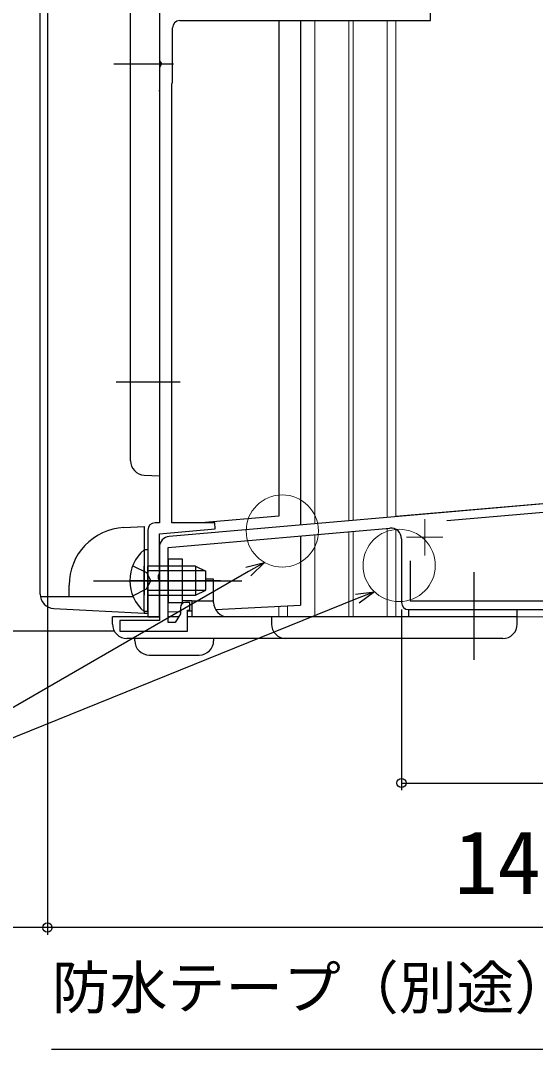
# Model space of a CAD drawing. Units: millimetres, scale not verified. Extents: x -525 to 525, y -783 to 779.
# Drawn here: x -170.7 to -99.5, y -113.6 to 28.8 of the extents above; entities that cross this region are included whole.
import ezdxf
from ezdxf.enums import TextEntityAlignment as Align

# ---------------------------------------------------------------- set-up
doc = ezdxf.new("R2010")
doc.units = ezdxf.units.MM
doc.header["$LTSCALE"] = 4
for name, color, linetype in [('0-2_YKK_11', 7, 'Continuous'), ('0-5_YKK_13', 4, 'Continuous'), ('0-7_YKK_D', 6, 'Continuous')]:
    doc.layers.add(name, color=color, linetype=linetype)
doc.layers.add('0-4_YKK_12', color=2, linetype='Continuous', lineweight=18)
doc.styles.add('ＭＳ ゴシック', font='')
doc.styles.get('ＭＳ ゴシック').set_extended_font_data('MS Gothic')

msp = doc.modelspace()

# ---------------------------------------------------------------- linework, layer by layer
at = {"layer": '0-2_YKK_11'}
for p, q in [((-30.8, -32.144), (-150.131, -42.584)), ((-60.524, -35.949), (-111.713, -40.428)), ((-118, -42.916), (-118, -51.704))]:
    msp.add_line(p, q, dxfattribs=at)
for points in [[(-148.7, 28.796), (-114, 28.796), (-114, 33.796), (-111, 33.796), (-111, 53.396), (-100.2, 53.396), (-100.2, 47.296), (-99, 47.296), (-99, 54.796), (-125.211, 54.796), (-150.147, 52.614)], [(-162, 36.796), (-151.5, 36.796), (-151.5, 23.315), (-151.35, 23.056), (-151.2, 22.796), (-151.35, 22.536), (-151.5, 22.276)], [(-153.1, -41.704), (-153.1, -53.704), (-151.5, -53.704), (-151.5, -48.724), (-151.65, -48.464), (-151.65, -47.944), (-151.5, -47.685), (-151.5, -42.204), (-143.783, -41.529), (-143.819, -40.704), (-149.8, -40.704), (-149.8, 19.996), (-149.76, 20.116), (-149.7, 20.296), (-149.7, 27.796)], [(-151.5, 22.276), (-151.5, -40.704), (-152.1, -40.704)], [(-116.8, -45.977), (-116.8, -51.504), (-70.102, -51.504), (-29, -44.487), (-29, -33.404), (-31.432, -33.404), (-53.835, -35.364)], [(-148.6, -52.404), (-148.6, -53.292), (-149.3, -54.504), (-150.3, -54.504), (-150.3, -44.105), (-119.631, -41.422)], [(-151.5, -44.079), (-151.5, -54.204), (-157, -54.204), (-157, -55.704), (-147.6, -55.704), (-147.6, -52.804), (-147.3, -52.804), (-147.3, -51.704), (-147.9, -51.704)], [(-117, -52.704), (-70, -52.704)]]:
    msp.add_lwpolyline(points, dxfattribs=at)
for centre, radius, start, end in [((-148.7, 27.796), 1, 90.00001, 179.99999), ((-152.1, -41.704), 1, 90.00001, 179.99999), ((-150, -44.079), 1.5, 95, 180), ((-119.5, -42.916), 1.5, 0, 95), ((-147.9, -52.404), 0.7, 90, 180), ((-117, -51.704), 1, 180, 270)]:
    msp.add_arc(centre, radius, start, end, dxfattribs=at)
at = {"layer": '0-4_YKK_12'}
for p, q in [((-130, 28.796), (-130, -40.823)), ((-125.3, -40.412), (-125.3, 28.796)), ((-124.7, 28.796), (-124.7, -40.36)), ((-120, 28.796), (-120, -39.948)), ((-118.8, 28.796), (-118.8, -39.843)), ((-32.093, -32.204), (-118.8, -39.79)), ((-114.8, -40.204), (-114.8, -45.204)), ((-130, -42.329), (-130, -53.704)), ((-125.3, -53.704), (-125.3, -41.918)), ((-124.7, -41.865), (-124.7, -53.704)), ((-120, -41.454), (-120, -53.704)), ((-118.8, -41.589), (-118.8, -53.704)), ((-117.3, -42.704), (-112.3, -42.704)), ((-135, -52.234), (-135, -53.704)), ((-133.8, -52.171), (-133.8, -53.704)), ((-69.915, -53.704), (-102, -53.704))]:
    msp.add_line(p, q, dxfattribs=at)
for centre in [(-134.5, -41.827), (-118.33, -46.593)]:
    msp.add_circle(centre, 5, dxfattribs=at)
at = {"layer": '0-5_YKK_13'}
for p, q in [((-168, -50.556), (-168, 52.139)), ((-151.5, 35.791), (-151.5, -34.209)), ((-155.5, -32.101), (-155.5, 33.684)), ((-132, 28.796), (-132, -40.998)), ((-157.787, 22.791), (-149.554, 22.791)), ((-151.581, 19.041), (-151.5, 19.123)), ((-157.475, -21.209), (-148.608, -21.209)), ((-153.605, -34.098), (-151.5, -34.209)), ((-156.419, -41.356), (-153.6, -41.209)), ((-153.6, -41.209), (-153.6, -44.454)), ((-132, -42.504), (-132, -52.077)), ((-153.609, -44.454), (-153.609, -50.704)), ((-153.1, -44.454), (-153.609, -44.454)), ((-153.609, -52.954), (-153.609, -46.704)), ((-146.5, -46.704), (-153.1, -46.704)), ((-153.1, -52.954), (-153.1, -46.704)), ((-146.5, -46.704), (-146.5, -50.704)), ((-146.5, -46.704), (-145.1, -47.404)), ((-145.191, -47.359), (-153.1, -47.359)), ((-145.1, -50.004), (-145.1, -47.404)), ((-108, -47.526), (-108, -59.643)), ((-164, -50.909), (-164, -49.345)), ((-160.6, -48.704), (-140.1, -48.704)), ((-143.037, -48.704), (-155.563, -48.704)), ((-144, -48.504), (-145.1, -48.504)), ((-144, -51.704), (-144, -48.504)), ((-167.969, -50.909), (-155.142, -50.909)), ((-145.191, -50.05), (-153.1, -50.05)), ((-146.5, -50.704), (-145.1, -50.004)), ((-166.105, -52.553), (-153.6, -53.209)), ((-147, -51.504), (-148.3, -51.504)), ((-147, -51.504), (-144, -51.504)), ((-147, -51.504), (-147, -53.704)), ((-143.739, -52.692), (-132, -52.077)), ((-158, -54.704), (-158, -53.704)), ((-151.5, -53.704), (-158, -53.704)), ((-153.1, -52.954), (-153.609, -52.954)), ((-153.6, -52.954), (-153.6, -53.209)), ((-153.6, -53.209), (-153.1, -53.183)), ((-150.3, -53.036), (-148.6, -52.947)), ((-148.838, -53.704), (-150.3, -53.704)), ((-102, -53.704), (-147.6, -53.704)), ((-147.574, -52.893), (-147, -52.863)), ((-136, -53.704), (-136, -54.704)), ((-102, -54.704), (-102, -52.704)), ((-104, -56.704), (-156, -56.704)), ((-154.9, -57.004), (-154.9, -56.704)), ((-144, -56.704), (-144, -57.004)), ((-152.9, -59.004), (-146, -59.004))]:
    msp.add_line(p, q, dxfattribs=at)
for points in [[(-135, 28.796), (-135, -39.765), (-145.733, -40.704)], [(-153.1, -44.454), (-153.1, -50.704), (-146.5, -50.704)], [(-155.196, -46.629), (-153.289, -47.559), (-152.68, -48.704)], [(-155.196, -50.779), (-153.289, -49.849), (-152.68, -48.704)], [(-117, -53.704), (-117, -52.704), (-102, -52.704)]]:
    msp.add_lwpolyline(points, dxfattribs=at)
msp.add_lwpolyline([(-148.3, -51.704), (-148.3, -45.704), (-150.3, -45.704), (-150.3, -51.704)], close=True, dxfattribs=at)
for centre, radius, start, end in [((-153.5, -32.101), 2, 180, 267), ((-156, -49.345), 8, 93, 180), ((-150.069, -48.704), 5.531, 129.79413, 230.20587), ((-166, -50.556), 2, 180, 267), ((-142, -51.704), 2, 180, 270.00002), ((-156, -54.704), 2, 180, 270.00002), ((-134, -54.704), 2, 180, 270.00002), ((-104, -54.704), 2, 270.00002, 0), ((-152.9, -57.004), 2, 180, 270), ((-146, -57.004), 2, 270, 0)]:
    msp.add_arc(centre, radius, start, end, dxfattribs=at)
at = {"layer": '0-7_YKK_D'}
for p, q in [((-167, 40.8), (-167, -97.699)), ((-167, 40.8), (-167, -97.699)), ((-118, -52.7), (-118, -77.699)), ((-157.7, -55.699), (-263, -55.699)), ((-118, -76.699), (-27, -76.699)), ((-27, -96.699), (-167, -96.699))]:
    msp.add_line(p, q, dxfattribs=at)
for points in [[(-136.981, -46.168), (-139.19, -47.443), (-195.941, -80.208), (-253.735, -80.208)], [(-139.531, -46.851), (-136.981, -46.168), (-138.848, -48.034)], [(-121.756, -50.235), (-124.12, -51.191), (-195.941, -80.208)], [(-124.376, -50.557), (-121.756, -50.235), (-123.864, -51.824)], [(-28.99, -61.924), (-30.793, -63.727), (-80.628, -113.562), (-166.45, -113.562)], [(-167, -96.699), (-175, -96.699), (-188.641, -96.699)]]:
    msp.add_lwpolyline(points, dxfattribs=at)
for centre in [(-118, -76.699), (-167, -96.699), (-167, -96.699)]:
    msp.add_circle(centre, 0.637, dxfattribs=at)

# ---------------------------------------------------------------- texts
at = {"layer": '0-7_YKK_D', "style": 'ＭＳ ゴシック'}
for s, height, p in [('140', 8.798, (-110.704, -94.699)), ('防水テープ（別途）', 5.865, (-166.389, -109.703))]:
    msp.add_text(s, height=height, dxfattribs=at).set_placement(p, align=Align.BOTTOM_LEFT)

doc.saveas('drawing.dxf')
